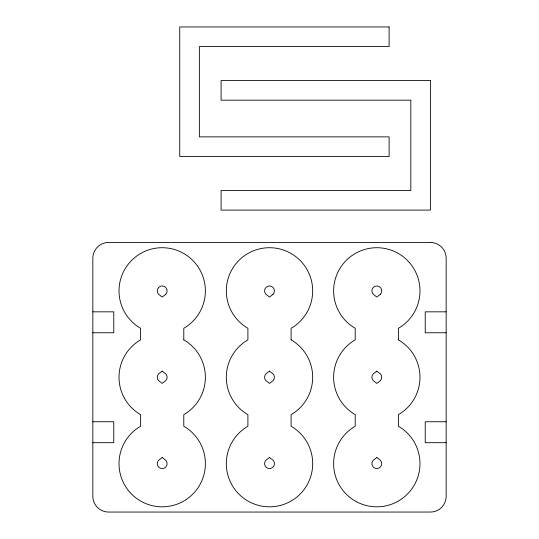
<?xml version="1.0" encoding="UTF-8"?>
<svg xmlns="http://www.w3.org/2000/svg" width="539" height="539" viewBox="0 0 539 539"><rect width="100%" height="100%" fill="white"/><g stroke="black" fill="none" stroke-linecap="round" stroke-linejoin="round"><path stroke-width="0.81" d="M92.836 311.832L113.776 311.832L113.776 332.772L92.836 332.772M446.164 311.832L425.224 311.832L425.224 332.772L446.164 332.772M92.836 421.754L113.776 421.754L113.776 442.694L92.836 442.694M446.164 421.754L425.224 421.754L425.224 442.694L446.164 442.694M165.662 294.368L162.192 297.029L158.722 294.368A4.905 4.905 0 0 1 158.722 287.428A4.905 4.905 0 0 1 165.662 287.428A4.905 4.905 0 0 1 165.662 294.368M162.192 371.135L158.722 373.796A4.905 4.905 0 0 0 158.722 380.736L162.192 383.397L165.662 380.736A4.905 4.905 0 0 0 165.662 373.796L162.192 371.135M272.97 294.368L269.5 297.029L266.03 294.368A4.905 4.905 0 0 1 266.03 287.428A4.905 4.905 0 0 1 272.97 287.428A4.905 4.905 0 0 1 272.97 294.368M269.5 371.135L266.03 373.796A4.905 4.905 0 0 0 266.03 380.736L269.5 383.397L272.97 380.736A4.905 4.905 0 0 0 272.97 373.796L269.5 371.135M162.192 457.496L158.722 460.165A4.905 4.905 0 0 0 158.722 467.104A4.905 4.905 0 0 0 165.662 467.104A4.905 4.905 0 0 0 165.662 460.165L162.192 457.496M380.278 294.368L376.808 297.029L373.338 294.368A4.905 4.905 0 0 1 373.338 287.428A4.905 4.905 0 0 1 380.278 287.428A4.905 4.905 0 0 1 380.278 294.368M376.808 371.135L373.338 373.796A4.905 4.905 0 0 0 373.338 380.736L376.808 383.397L380.278 380.736A4.905 4.905 0 0 0 380.278 373.796L376.808 371.135M269.5 457.496L266.03 460.165A4.905 4.905 0 0 0 266.03 467.104A4.905 4.905 0 0 0 272.97 467.104A4.905 4.905 0 0 0 272.97 460.165L269.5 457.496M376.808 457.496L373.338 460.165A4.905 4.905 0 0 0 373.338 467.104A4.905 4.905 0 0 0 380.278 467.104A4.905 4.905 0 0 0 380.278 460.165L376.808 457.496M389.111 26.95L179.73 26.95L179.73 156.499L389.111 156.499L389.111 136.872L199.363 136.872L199.363 46.576L389.111 46.576L389.111 26.95M430.459 80.547L221.084 80.547L221.084 100.173L410.826 100.173L410.826 190.469L221.084 190.469L221.084 210.095L430.459 210.095L430.459 80.547M430.459 242.476L108.541 242.476A15.705 15.705 0 0 0 92.836 258.181L92.836 496.345A15.705 15.705 0 0 0 108.541 512.05L430.459 512.05A15.705 15.705 0 0 0 446.164 496.345L446.164 258.181A15.705 15.705 0 0 0 430.459 242.476M398.395 339.866L398.395 328.291A43.181 43.181 0 0 0 409.889 263.14A43.181 43.181 0 0 0 343.727 263.14A43.181 43.181 0 0 0 355.214 328.291L355.214 339.866A43.181 43.181 0 0 0 355.214 414.659L355.214 426.234A43.181 43.181 0 0 0 343.727 491.393A43.181 43.181 0 0 0 409.889 491.393A43.181 43.181 0 0 0 398.395 426.234L398.395 414.659A43.181 43.181 0 0 0 398.395 339.866M291.094 339.866L291.094 328.291A43.181 43.181 0 0 0 302.581 263.14A43.181 43.181 0 0 0 236.419 263.14A43.181 43.181 0 0 0 247.906 328.291L247.906 339.866A43.181 43.181 0 0 0 247.906 414.659L247.906 426.234A43.181 43.181 0 0 0 236.419 491.393A43.181 43.181 0 0 0 302.581 491.393A43.181 43.181 0 0 0 291.094 426.234L291.094 414.659A43.181 43.181 0 0 0 291.094 339.866M183.786 339.866L183.786 328.291A43.181 43.181 0 0 0 195.273 263.14A43.181 43.181 0 0 0 129.111 263.14A43.181 43.181 0 0 0 140.605 328.291L140.605 339.866A43.181 43.181 0 0 0 140.605 414.659L140.605 426.234A43.181 43.181 0 0 0 129.111 491.393A43.181 43.181 0 0 0 195.273 491.393A43.181 43.181 0 0 0 183.786 426.234L183.786 414.659A43.181 43.181 0 0 0 183.786 339.866"/></g></svg>
